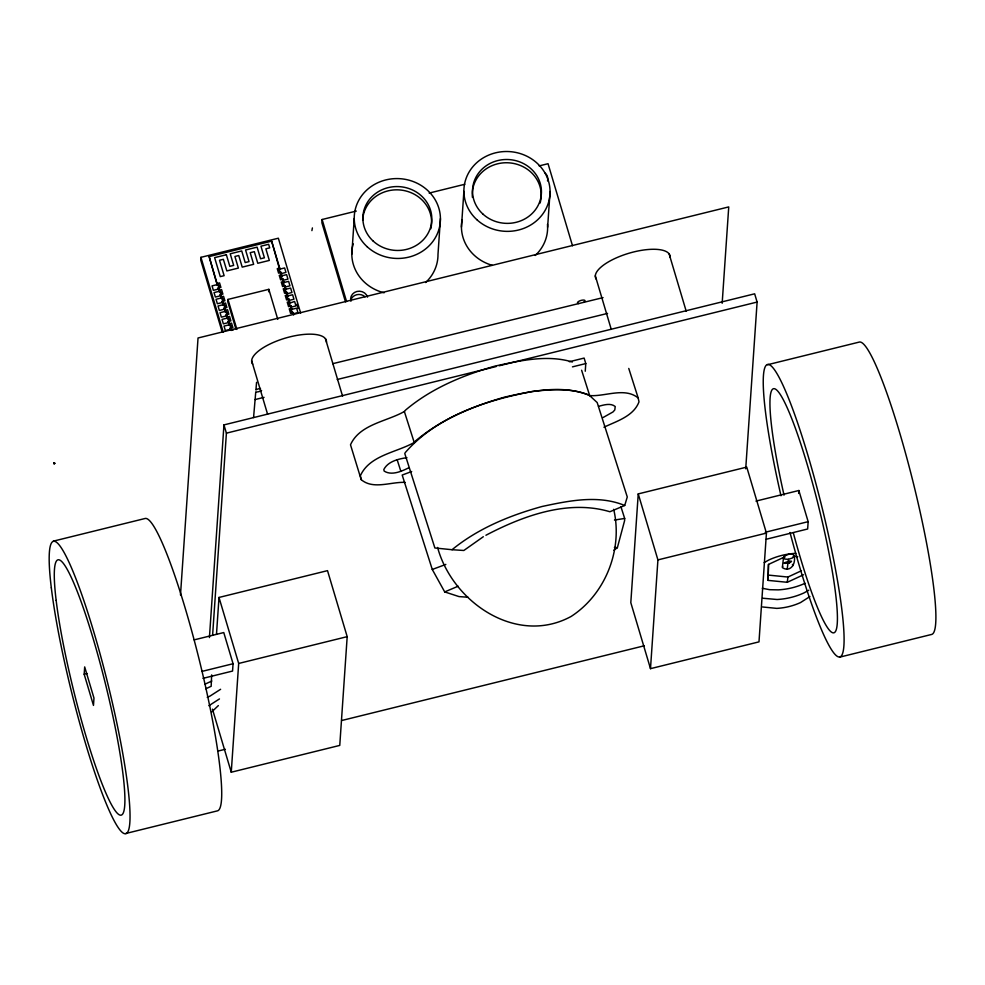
<?xml version="1.0" encoding="UTF-8"?>
<svg xmlns="http://www.w3.org/2000/svg" width="985" height="985" viewBox="0 0 985 985"><rect width="100%" height="100%" fill="white"/><g stroke="black" fill="none" stroke-linecap="round" stroke-linejoin="round"><path stroke-width="1.48" d="M620.969 506.832L624.675 518.455L624.601 520.646L617.373 547.672L613.901 550.233M84.181 674.245L84.685 666.919L93.969 698.082L93.477 705.408L84.181 674.245L87.148 673.506M300.647 313.045L278.349 238.21L200.94 257.331L200.755 260.151L222.191 332.043M180.489 595.002L198.034 337.99L728.74 206.912L722.165 303.281M279.26 270.481A2.499 2.315 3.9 0 1 279.506 269.927L279.802 268.536L271.638 241.153L209.14 256.592L217.55 285.219A2.499 2.315 3.9 0 1 218.498 288.383L219.556 291.929A2.499 2.315 3.9 0 1 220.492 295.081L221.551 298.627A2.499 2.315 3.9 0 1 222.487 301.779L223.546 305.325A2.499 2.315 3.9 0 1 224.494 308.49L225.54 312.023A2.499 2.315 3.9 0 1 226.488 315.188L227.547 318.734A2.499 2.315 3.9 0 1 228.483 321.886L229.542 325.432A2.499 2.315 3.9 0 1 230.478 328.584L230.404 329.31L225.356 330.554L224.026 326.097L229.074 324.841L229.148 323.72L231.549 323.129L232.891 327.586L230.478 328.19L230.404 329.31M217.229 285.096L209.14 256.592M218.276 288.642L218.572 287.251A2.499 2.315 3.9 0 0 217.636 284.099L217.303 283.963M219.224 291.794L218.362 287.522M220.283 295.34L220.566 293.961A2.499 2.315 3.9 0 0 219.63 290.797L219.298 290.673M221.219 298.492L220.357 294.219M222.278 302.05L222.573 300.659A2.499 2.315 3.9 0 0 221.625 297.495L221.293 297.372M223.213 305.202L222.351 300.918M224.272 308.748L224.568 307.357A2.499 2.315 3.9 0 0 223.62 304.193L223.299 304.07M225.22 311.9L224.346 307.615M226.267 315.446L226.562 314.055A2.499 2.315 3.9 0 0 225.627 310.903L225.294 310.767M277.782 319.349L268.831 289.331L227.966 299.428L227.794 301.866L235.895 329.027M227.215 318.598L226.353 314.326M228.274 322.144L228.557 320.765A2.499 2.315 3.9 0 0 227.621 317.601L227.289 317.478M229.209 325.296L228.348 321.024M230.268 328.855L230.564 327.463A2.499 2.315 3.9 0 0 229.616 324.299L229.283 324.176M209.423 637.554L223.952 424.904L754.658 293.813L757.108 302.063L745.719 468.811M212.612 635.091L226.402 433.154L223.952 424.904M216.491 634.217L219.002 597.452L327.512 570.647L347.188 636.655L339.763 745.411L231.253 772.215L212.452 709.151M194.18 639.868L223.767 632.555L233.063 663.73L232.558 671.056L202.972 678.357M231.253 772.215L238.678 663.459L219.002 597.452M271.638 241.153L279.715 269.656M268.659 291.769L268.831 289.331M279.802 268.536L279.58 268.794A2.499 2.315 3.9 0 0 280.528 271.958L280.442 273.079M281.575 275.899L281.661 274.778L279.248 275.369L280.59 279.839L282.99 279.248L282.917 280.368L287.965 279.124L286.623 274.655L281.575 275.899L281.501 276.625A2.499 2.315 3.9 0 0 281.254 277.179M281.71 276.354L280.848 272.082M282.917 280.368L282.523 278.656A2.499 2.315 3.9 0 1 281.575 275.492L281.796 275.234M283.582 282.609L283.655 281.476L281.254 282.067L282.584 286.536L284.985 285.945L284.911 287.066L289.959 285.822L288.63 281.353L283.582 282.609L283.495 283.323A2.499 2.315 3.9 0 0 283.261 285.071M283.717 283.064L282.855 278.78M284.911 287.066L284.517 285.354A2.499 2.315 3.9 0 1 283.582 282.19L283.791 281.932M285.712 289.762L285.65 288.174L283.249 288.777L284.579 293.234L286.98 292.644L286.906 293.776L291.954 292.52L290.624 288.063L285.576 289.307L285.502 290.021A2.499 2.315 3.9 0 0 285.268 291.782M286.906 293.776L286.512 292.052A2.499 2.315 3.9 0 1 285.576 288.9L284.85 285.478M287.706 296.46L287.645 294.884L285.244 295.475L286.573 299.945L288.987 299.341L288.9 300.474L293.949 299.231L292.619 294.761L287.571 296.005L287.497 296.731A2.499 2.315 3.9 0 0 287.509 299.034M288.765 300.006L288.506 298.763A2.499 2.315 3.9 0 1 287.571 295.599L286.844 292.188M289.516 305.744A2.499 2.315 3.9 0 1 289.491 303.429L289.652 301.582L287.238 302.173L288.58 306.643L290.981 306.052M292.976 312.75L290.575 313.341L289.245 308.871L291.646 308.28L291.572 309.413L296.62 308.157L297.95 312.627L292.902 313.87L292.434 313.292A2.499 2.315 3.9 0 1 291.486 310.127L290.513 305.461A2.499 2.315 3.9 0 1 289.565 302.296L288.839 298.886M291.708 309.869L290.846 305.584M292.902 313.87L292.508 312.159A2.499 2.315 3.9 0 1 291.572 308.995L291.782 308.736M356.299 211.073L322.12 219.507L321.898 222.758L345.489 301.89M351.805 254.167L354.243 218.436M440.43 218.596L437.993 254.327A43.106 39.917 3.9 0 1 425.631 282.535M461.448 227.079L463.886 191.361M547.623 227.239L550.073 191.521M585.25 371.234L585.779 363.576L584.13 358.072L569.342 361.729M638.243 493.904L630.806 602.66L650.494 668.655L758.992 641.863L766.428 533.094L746.753 467.099L638.243 493.904L657.918 559.899L650.494 668.655M798.663 493.436L798.86 490.505L755.951 501.106M798.86 490.505L808.156 521.668L807.651 528.994L766.231 539.238M253.564 417.554L255.755 391.882A3.952 1.416 -16.6 0 0 261.604 390.454M256.568 382.303L255.915 389.974A3.952 1.416 -16.6 0 1 260.483 388.459M783.986 557.953L784.75 557.165M211.664 674.91L211.172 686.286L205.754 688.798M784.725 556.894L768.485 564.43L768.091 580.387L787.286 582.295L803.526 574.76M768.091 580.387L768.485 564.43M782.398 567.052L783.555 557.399L784.479 555.983L789.256 554.05L792.851 554.321L794.021 555.318C796.372 563.519 790.512 572.79 782.472 567.705L782.693 566.338M787.237 568.985L788.394 559.332L792.236 558.064L794.095 555.983M787.286 582.295L787.914 577.038L801.445 570.746M789.305 562.903C798.65 558.027 774.038 565.07 789.305 562.903L789.502 561.278M485.925 535.261C523.023 515.808 568.099 499.272 609.9 511.744L624.712 505.477L627.273 496.969L597.181 402.557L588.944 394.948C561.844 384.667 532.146 390.934 504.825 397.066C472.825 406.226 441.243 419.278 415.571 440.923L414.217 442.45C396.721 452.484 369.56 455.168 360.375 475.743L361.187 479.621C373.241 489.988 391.144 481.603 405.192 482.404M311.9 230.625L312.405 227.917M54.471 463.381L54.569 462.741L53.904 463.824M54.2 463.307L54.901 463.418M218.362 705.58L211.923 711.749M53.916 463.233L54.544 463.307M361.187 479.621L350.5 444.789C359.685 424.215 386.846 421.531 404.355 411.496L405.709 409.969C431.381 388.312 462.962 375.273 494.962 366.112C520.055 360.682 547.069 354.391 572.334 361.988M220.615 689.278L210.014 696.087A70.28 64.616 4.5 0 1 207.232 697.282M219.458 698.919L208.857 705.728M809.941 596.528L800.546 602.561A62.24 57.216 4.5 0 1 776.796 608.385L762.649 606.982M603.94 427.219C616.61 421.198 633.577 416.273 638.994 401.868L638.182 397.989C624.749 386.933 605.135 396.77 589.683 395.576C571.682 387.659 551.612 389.37 532.577 391.427C486.307 400.206 437.143 415.99 405.291 452.558L404.786 453.568L434.877 547.98L452.041 549.716C478.107 528.366 509.824 515.414 542.045 506.499C568.924 500.749 598.301 494.618 624.712 505.477M53.806 462.987L54.409 463.886M409.034 467.666C401.794 471.249 391.661 475.927 384.15 471.076L383.818 469.525C387.955 461.374 398.531 458.862 406.928 457.68M483.327 536.726L463.837 550.48L452.041 549.716M764.163 562.595L769.002 559.899A70.28 64.616 4.5 0 1 795.831 553.324M808.771 590.237L803.92 592.945A70.28 64.616 4.5 0 1 777.091 599.508L762.599 598.215M205.028 684.169L211.8 681.029M603.079 417.529L613.027 411.927L614.8 409.92L615.219 406.522C610.589 402.705 603.756 404.983 598.535 406.337M411.681 471.519L402.188 475.041L432.28 569.465L444.703 591.911L458.16 586.21M432.28 569.465L445.836 564.417M429.14 193.085L464.809 184.269M539.127 165.911L548.042 163.707L572.507 245.77M290.907 307.172L295.956 305.929L294.613 301.459L289.701 303.158M233.556 329.827L231.143 330.418L230.342 327.722M226.402 433.154L496.231 366.506M499.21 365.767L757.108 302.063M572.457 366.863L585.779 363.576M53.301 541.159L145.041 518.504A150.594 18.604 76.1 0 1 199.093 659.211A150.594 18.604 76.1 0 1 217.513 810.84L125.772 833.495M767.487 364.745L859.228 342.09A150.594 18.604 76.1 0 1 913.28 482.81A150.594 18.604 76.1 0 1 931.699 634.426L839.959 657.081M201.987 671.401L233.063 663.73M765.246 532.269L808.156 521.668M238.678 663.459L347.188 636.655M657.918 559.899L766.428 533.094M217.882 751.099L225.331 749.265M341.61 720.54L644.239 645.791M332.733 363.687L603.054 297.618M255.103 399.553L264.054 397.361M337.239 379.484L607.56 313.415M614.48 520.043L624.675 518.455M788.394 559.332L784.786 559.061L783.555 557.399M614.418 547.488L617.373 547.672M468.01 597.242L459.022 596.59L444.703 591.911M793.331 556.217L797.764 556.66M768.719 575.129L787.914 577.038M762.279 588.279L769.667 589.695L778.249 589.867A70.28 64.616 4.5 0 0 805.077 583.292M284.776 286.61L284.443 286.487A2.499 2.315 3.9 0 1 283.926 286.118M286.77 293.308L286.438 293.185A2.499 2.315 3.9 0 1 285.921 292.816M290.76 306.717L290.427 306.581A2.499 2.315 3.9 0 1 289.91 306.212M792.445 564.393L792.937 565.624M437.586 547.463C452.509 602.254 516.608 646.098 571.115 616.462C605.64 594.09 623.136 549.248 613.68 509.319M628.762 368.439L638.182 397.989M581.618 370.249L589.683 395.576M404.355 411.496L414.217 442.45M397.238 460.007L400.833 471.261M669.111 253.859L686.237 311.309M595.309 275.812L611.254 329.372M322.12 219.507L346.585 301.582M325.456 338.754L342.583 396.192M296.965 304.119L298.27 308.527M292.841 312.282L293.641 314.978M251.655 360.695L267.6 414.254M227.966 299.428L236.917 329.446M200.94 257.331L223.25 332.154M252.677 364.167A38.834 13.852 -16.6 0 1 285.17 338.163A38.834 13.852 -16.6 0 1 326.478 342.214M596.331 279.284A38.834 13.852 -16.6 0 1 628.824 253.28A38.834 13.852 -16.6 0 1 670.132 257.331M384.101 292.791A43.106 39.917 3.9 0 1 353.172 243.824M547.488 224.272A43.106 39.917 3.9 0 1 535.261 255.46M492.389 265.359A43.106 39.917 3.9 0 1 462.125 219.643M472.431 197.406A34.487 31.939 3.9 0 1 509.467 162.87A34.487 31.939 3.9 0 1 540.125 203.021M362.665 220.32A34.487 31.939 3.9 0 1 401.326 190.105A34.487 31.939 3.9 0 1 430.827 228.754M350.943 301.238A8.619 7.979 3.9 0 1 356.939 291.462A8.619 7.979 3.9 0 1 367.553 297.125M350.685 300.351A8.619 7.979 3.9 0 1 365.066 296.793M545.222 173.188A8.619 7.979 3.9 0 1 547.525 180.908M281.919 279.408A2.499 2.315 3.9 0 1 281.181 277.782M288.433 299.883A2.499 2.315 3.9 0 1 287.916 299.514M279.518 272.229A2.499 2.315 3.9 0 1 279.272 271.675M578.724 303.565A3.952 1.416 -16.6 0 1 578.577 301.472A3.952 1.416 -16.6 0 1 584.13 300.117A3.952 1.416 -16.6 0 1 583.612 302.37M780.982 495.775A150.594 18.604 76.1 0 1 783.198 385.726A150.594 18.604 76.1 0 1 843.923 632.653A150.594 18.604 76.1 0 1 790.007 532.479M784.035 495.147A125.686 15.526 76.1 0 1 786.781 406.83A125.686 15.526 76.1 0 1 837.238 611.636A125.686 15.526 76.1 0 1 793.307 532.787M217.168 283.508L217.082 284.64L212.046 285.884L213.376 290.353L218.424 289.11L218.498 287.977L220.899 287.386L219.569 282.917L217.168 283.508M219.162 290.218L219.089 291.338L214.041 292.582L215.37 297.051L220.418 295.808L220.492 294.675L222.893 294.084L221.563 289.615L219.162 290.218M221.157 296.916L221.083 298.036L216.035 299.292L217.365 303.749L222.413 302.506L222.487 301.385L224.9 300.782L223.558 296.325L221.157 296.916M223.152 303.614L223.078 304.747L218.03 305.99L219.359 310.46L224.408 309.204L224.494 308.083L226.895 307.492L225.565 303.023L223.152 303.614M225.159 310.312L225.073 311.445L220.037 312.688L221.366 317.158L226.415 315.914L226.488 314.781L228.889 314.19L227.56 309.721L225.159 310.312M227.153 317.022L227.079 318.143L222.031 319.386L223.361 323.856L228.409 322.612L228.483 321.479L230.884 320.888L229.554 316.419L227.153 317.022M279.654 268.08L279.58 269.2L284.628 267.957L285.958 272.426L280.91 273.67L280.996 272.537L278.583 273.14L277.253 268.671L279.654 268.08M226.365 254.733L214.619 257.639L220.271 276.625L224.124 275.677L219.52 260.262L223.373 259.314L226.833 270.924L238.37 268.08L234.91 256.469L238.752 255.509L242.212 267.132L253.65 264.3L250.19 252.689L254.327 251.667L257.787 263.278L269.324 260.434L265.864 248.823L269.705 247.863L268.646 244.292L260.951 246.188L264.411 257.811L260.569 258.76L257.11 247.149L245.573 249.993L249.033 261.604L245.191 262.564L241.719 250.941L230.219 253.785L233.679 265.396L229.825 266.356L226.365 254.733M367.122 246.706A43.106 39.917 3.9 0 0 439.051 228.939A43.106 39.917 3.9 0 0 385.825 179.923A43.106 39.917 3.9 0 0 367.122 246.706M476.765 219.618A43.106 39.917 3.9 0 0 548.694 201.851A43.106 39.917 3.9 0 0 495.467 152.847A43.106 39.917 3.9 0 0 476.765 219.618M482.81 213.979A34.487 31.939 3.9 0 0 540.346 199.77A34.487 31.939 3.9 0 0 497.77 160.567A34.487 31.939 3.9 0 0 482.81 213.979M373.167 241.066A34.487 31.939 3.9 0 0 430.716 226.858A34.487 31.939 3.9 0 0 388.127 187.643A34.487 31.939 3.9 0 0 373.167 241.066M51.319 587.823A150.594 18.604 76.1 0 0 119.924 829.924A150.594 18.604 76.1 0 0 97.367 644.227A150.594 18.604 76.1 0 0 51.319 587.823M56.157 600.431A131.522 16.252 76.1 0 0 116.082 811.862A131.522 16.252 76.1 0 0 96.382 649.694A131.522 16.252 76.1 0 0 56.157 600.431"/></g></svg>
